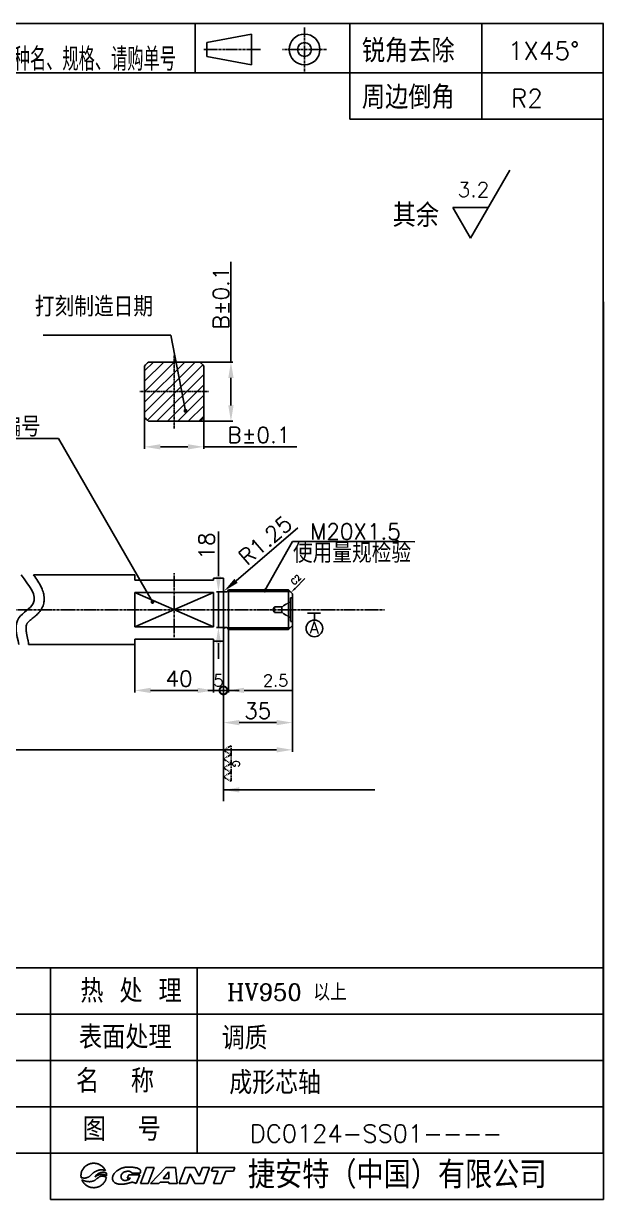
# Model space of a CAD drawing. Extents: x 981 to 1835, y -1918 to -1321.
# Drawn here: x 1540 to 1835, y -1918 to -1321 of the extents above; entities that cross this region are included whole.
import ezdxf
from ezdxf.enums import TextEntityAlignment as Align

# ---------------------------------------------------------------- set-up
doc = ezdxf.new("R2010")
doc.units = 0
doc.header["$MEASUREMENT"] = 0
for name, pattern in [('CENTER', [2, 1.25, -0.25, 0.25, -0.25]), ('HIDDEN', [0.375, 0.25, -0.125]), ('PHANTOM', [2.5, 1.25, -0.25, 0.25, -0.25, 0.25, -0.25])]:
    doc.linetypes.add(name, pattern=pattern)
doc.layers.get('0').update_dxf_attribs({"linetype": 'CONTINUOUS'})
doc.layers.get('DEFPOINTS').update_dxf_attribs({"linetype": 'CONTINUOUS'})
for name, color, linetype in [('CEN', 1, 'CENTER'), ('CON', 7, 'CONTINUOUS'), ('DAS', 5, 'HIDDEN'), ('DIM', 7, 'CONTINUOUS'), ('F', 7, 'CONTINUOUS'), ('TL', 7, 'CONTINUOUS'), ('TXT', 7, 'CONTINUOUS'), ('UTI', 4, 'PHANTOM')]:
    doc.layers.add(name, color=color, linetype=linetype)
doc.styles.add('H', font='complex.shx', dxfattribs={"bigfont": 'hzfs.shx'})
doc.styles.add('HZ', font='complex.shx', dxfattribs={"bigfont": 'HZFS.SHX'})
doc.styles.add('ROMANS', font='romans.shx', dxfattribs={"bigfont": 'hzfs.shx'})
doc.styles.get("Standard").update_dxf_attribs({"font": 'txt.shx', "bigfont": 'hzfs.shx'})
doc.dimstyles.get("Standard").update_dxf_attribs({"dimtxt": 8, "dimasz": 8, "dimexe": 1, "dimexo": 0, "dimgap": 2, "dimtad": 1, "dimdec": 3, "dimrnd": 0.01, "dimdsep": 46, "dimtxsty": 'STANDARD', "dimcen": 0.09, "dimazin": 2, "dimtfac": 1, "dimtdec": 3, "dimtmove": 0, "dimatfit": 3, "dimfxl": 1, "dimtolj": 1, "dimarcsym": 0})

# ---------------------------------------------------------------- blocks, each defined once
blk = doc.blocks.new('*D27')
at = {"layer": 'DEFPOINTS', "color": 0, "transparency": 16777216}
for p in [(1643.11, -1609.27), (1639.3, -1627.27), (1643.11, -1627.27)]:
    blk.add_point(p, dxfattribs=at)
at = {"layer": 'DIM', "color": 0, "lineweight": -2, "transparency": 16777216}
for p, q in [((1639.3, -1601.27), (1639.3, -1578.6)), ((1643.11, -1609.27), (1638.3, -1609.27)), ((1639.3, -1627.27), (1639.3, -1609.27)), ((1643.11, -1627.27), (1638.3, -1627.27)), ((1639.3, -1635.27), (1639.3, -1643.27))]:
    blk.add_line(p, q, dxfattribs=at)
at = {"layer": 'DIM', "color": 0, "transparency": 16777216}
for points in [[(1637.96, -1601.27), (1640.63, -1601.27), (1639.3, -1609.27)], [(1637.96, -1635.27), (1640.63, -1635.27), (1639.3, -1627.27)]]:
    blk.add_solid(points, dxfattribs=at)
at = {"layer": 'DIM', "color": 0, "transparency": 16777216, "insert": (1633.3, -1585.93), "char_height": 8, "attachment_point": 5, "rotation": 90}
blk.add_mtext('\\A1;18', dxfattribs=at)
blk = doc.blocks.new('*D26')
at = {"layer": 'DEFPOINTS', "color": 0, "transparency": 16777216}
for p in [(1642.16, -1608.83), (1643.11, -1608.02)]:
    blk.add_point(p, dxfattribs=at)
at = {"layer": 'DIM', "color": 0, "lineweight": -2, "transparency": 16777216}
blk.add_line((1679.69, -1576.8), (1648.25, -1603.63), dxfattribs=at)
at = {"layer": 'DIM', "color": 0, "transparency": 16777216}
blk.add_solid([(1647.38, -1602.62), (1649.11, -1604.65), (1642.16, -1608.83)], dxfattribs=at)
at = {"layer": 'DIM', "color": 0, "transparency": 16777216, "insert": (1663.11, -1583.06), "char_height": 8, "attachment_point": 5, "rotation": 40.47924}
blk.add_mtext('\\A1;R1.25', dxfattribs=at)
blk = doc.blocks.new('DY00021A')
at = {"layer": 'UTI', "color": 7}
for points in [[(1.5, 2.6), (-1.5, 2.6), (0, 0)], [(4.5, 2.6), (1.5, 2.6), (3, 0)], [(7.5, 2.6), (4.5, 2.6), (6, 0)], [(10.5, 2.6), (7.5, 2.6), (9, 0)]]:
    blk.add_lwpolyline(points, close=True, dxfattribs=at)
at = {"layer": 'UTI'}
blk.add_text('G', height=2.5, dxfattribs=at).set_placement((4.61, 4.28), align=Align.MIDDLE)
blk = doc.blocks.new('*D21')
at = {"layer": 'DEFPOINTS', "color": 0, "transparency": 16777216}
for p in [(1156.78, -1620.61), (1676.84, -1626.27), (1156.78, -1689.4)]:
    blk.add_point(p, dxfattribs=at)
at = {"layer": 'TXT', "color": 0, "lineweight": -2, "transparency": 16777216}
for p, q in [((1156.78, -1620.61), (1156.78, -1690.4)), ((1676.84, -1626.27), (1676.84, -1690.4)), ((1668.84, -1689.4), (1164.78, -1689.4))]:
    blk.add_line(p, q, dxfattribs=at)
at = {"layer": 'TXT', "color": 0, "transparency": 16777216}
for points in [[(1164.78, -1688.07), (1164.78, -1690.73), (1156.78, -1689.4)], [(1668.84, -1688.07), (1668.84, -1690.73), (1676.84, -1689.4)]]:
    blk.add_solid(points, dxfattribs=at)
at = {"layer": 'TXT', "color": 0, "transparency": 16777216, "insert": (1470.62, -1683.9), "char_height": 8, "attachment_point": 5}
blk.add_mtext('\\A1;LT', dxfattribs=at)
blk = doc.blocks.new('*D20')
at = {"layer": 'DEFPOINTS', "color": 0, "transparency": 16777216}
for p in [(1676.84, -1626.27), (1641.84, -1629.67), (1676.84, -1675.59)]:
    blk.add_point(p, dxfattribs=at)
at = {"layer": 'TXT', "color": 0, "lineweight": -2, "transparency": 16777216}
for p, q in [((1676.84, -1626.27), (1676.84, -1676.59)), ((1641.84, -1629.67), (1641.84, -1676.59)), ((1649.84, -1675.59), (1668.84, -1675.59))]:
    blk.add_line(p, q, dxfattribs=at)
at = {"layer": 'TXT', "color": 0, "transparency": 16777216}
for points in [[(1649.84, -1674.25), (1649.84, -1676.92), (1641.84, -1675.59)], [(1668.84, -1674.25), (1668.84, -1676.92), (1676.84, -1675.59)]]:
    blk.add_solid(points, dxfattribs=at)
at = {"layer": 'TXT', "color": 0, "transparency": 16777216, "insert": (1659.28, -1669.59), "char_height": 8, "attachment_point": 5}
blk.add_mtext('\\A1;35', dxfattribs=at)
blk = doc.blocks.new('*D19')
at = {"layer": 'DEFPOINTS', "color": 0, "transparency": 16777216}
for p in [(1636.84, -1634.27), (1596.84, -1635.92), (1596.84, -1659.25)]:
    blk.add_point(p, dxfattribs=at)
at = {"layer": 'TXT', "color": 0, "lineweight": -2, "transparency": 16777216}
for p, q in [((1636.84, -1634.27), (1636.84, -1660.25)), ((1596.84, -1635.92), (1596.84, -1660.25)), ((1628.84, -1659.25), (1604.84, -1659.25))]:
    blk.add_line(p, q, dxfattribs=at)
at = {"layer": 'TXT', "color": 0, "transparency": 16777216}
for points in [[(1604.84, -1657.91), (1604.84, -1660.58), (1596.84, -1659.25)], [(1628.84, -1657.91), (1628.84, -1660.58), (1636.84, -1659.25)]]:
    blk.add_solid(points, dxfattribs=at)
at = {"layer": 'TXT', "color": 0, "transparency": 16777216, "insert": (1619.34, -1653.25), "char_height": 8, "attachment_point": 5}
blk.add_mtext('\\A1;40', dxfattribs=at)
blk = doc.blocks.new('_DotSmall')
at = {"color": 0, "linetype": 'ByBlock', "const_width": 0.5}
blk.add_lwpolyline([(-0.0625, 0, 1), (0.0625, 0, 1)], format="xyb", close=True, dxfattribs=at)
blk = doc.blocks.new('*D18')
at = {"layer": 'DEFPOINTS', "color": 0, "transparency": 16777216}
for p in [(1636.84, -1634.27), (1641.84, -1629.67), (1641.84, -1659.25)]:
    blk.add_point(p, dxfattribs=at)
at = {"layer": 'TXT', "color": 0, "lineweight": -2, "transparency": 16777216}
for p, q in [((1636.84, -1634.27), (1636.84, -1660.25)), ((1641.84, -1629.67), (1641.84, -1660.25)), ((1628.84, -1659.25), (1620.84, -1659.25)), ((1636.84, -1659.25), (1641.84, -1659.25)), ((1641.84, -1659.25), (1649.84, -1659.25))]:
    blk.add_line(p, q, dxfattribs=at)
at = {"layer": 'TXT', "color": 0, "transparency": 16777216}
blk.add_solid([(1628.84, -1657.91), (1628.84, -1660.58), (1636.84, -1659.25)], dxfattribs=at)
at = {"layer": 'TXT', "color": 0, "lineweight": -2, "transparency": 16777216, "xscale": 8, "yscale": 8, "zscale": 8, "rotation": 180}
blk.add_blockref('_DotSmall', (1641.84, -1659.25), dxfattribs=at)
at = {"layer": 'TXT', "color": 0, "transparency": 16777216, "insert": (1639.34, -1654.25), "char_height": 6, "attachment_point": 5}
blk.add_mtext('\\A1;5', dxfattribs=at)
blk = doc.blocks.new('*D17')
at = {"layer": 'DEFPOINTS', "color": 0, "transparency": 16777216}
for p in [(1644.34, -1618.27), (1641.84, -1629.67), (1644.34, -1659.25)]:
    blk.add_point(p, dxfattribs=at)
at = {"layer": 'TXT', "color": 0, "lineweight": -2, "transparency": 16777216}
for p, q in [((1644.34, -1618.27), (1644.34, -1660.25)), ((1641.84, -1629.67), (1641.84, -1660.25)), ((1641.84, -1659.25), (1633.84, -1659.25)), ((1641.84, -1659.25), (1644.34, -1659.25)), ((1652.34, -1659.25), (1676.34, -1659.25))]:
    blk.add_line(p, q, dxfattribs=at)
at = {"layer": 'TXT', "color": 0, "transparency": 16777216}
blk.add_solid([(1652.34, -1657.91), (1652.34, -1660.58), (1644.34, -1659.25)], dxfattribs=at)
at = {"layer": 'TXT', "color": 0, "lineweight": -2, "transparency": 16777216, "xscale": 8, "yscale": 8, "zscale": 8}
blk.add_blockref('_DotSmall', (1641.84, -1659.25), dxfattribs=at)
at = {"layer": 'TXT', "color": 0, "transparency": 16777216, "insert": (1668.34, -1654.25), "char_height": 6, "attachment_point": 5}
blk.add_mtext('\\A1;2.5', dxfattribs=at)
blk = doc.blocks.new('GIANT')
for p, q in [((231.03, 29.75), (230.98, 29.65)), ((231.09, 29.84), (231.03, 29.75)), ((231.15, 29.94), (231.09, 29.84)), ((231.21, 30.03), (231.15, 29.94)), ((231.28, 30.12), (231.21, 30.03)), ((231.35, 30.2), (231.28, 30.12)), ((231.43, 30.28), (231.35, 30.2)), ((231.51, 30.36), (231.43, 30.28)), ((231.59, 30.43), (231.51, 30.36)), ((231.68, 30.5), (231.59, 30.43)), ((231.77, 30.56), (231.68, 30.5)), ((231.87, 30.62), (231.77, 30.56)), ((231.97, 30.68), (231.87, 30.62)), ((232.07, 30.73), (231.97, 30.68)), ((232.17, 30.77), (232.07, 30.73)), ((232.27, 30.81), (232.17, 30.77)), ((232.38, 30.85), (232.27, 30.81)), ((232.49, 30.88), (232.38, 30.85)), ((232.6, 30.91), (232.49, 30.88)), ((232.72, 30.93), (232.6, 30.91)), ((232.83, 30.94), (232.72, 30.93)), ((232.95, 30.95), (232.83, 30.94)), ((233.07, 30.96), (232.95, 30.95)), ((233.18, 30.95), (233.07, 30.96)), ((233.3, 30.95), (233.18, 30.95)), ((233.42, 30.93), (233.3, 30.95)), ((233.53, 30.91), (233.42, 30.93)), ((233.65, 30.89), (233.53, 30.91)), ((233.76, 30.86), (233.65, 30.89)), ((233.87, 30.82), (233.76, 30.86)), ((233.98, 30.78), (233.87, 30.82)), ((233.92, 29.68), (234, 29.7)), ((234.09, 30.74), (233.98, 30.78)), ((234, 29.7), (234.08, 29.72)), ((234.08, 29.72), (234.16, 29.73)), ((234.19, 30.68), (234.09, 30.74)), ((234.16, 29.73), (234.25, 29.74)), ((234.29, 30.63), (234.19, 30.68)), ((234.25, 29.74), (234.33, 29.75)), ((234.39, 30.57), (234.29, 30.63)), ((234.33, 29.75), (234.41, 29.75)), ((234.49, 30.5), (234.39, 30.57)), ((234.41, 29.75), (234.49, 29.75)), ((234.58, 30.43), (234.49, 30.5)), ((234.49, 29.75), (234.58, 29.75)), ((234.67, 30.35), (234.58, 30.43)), ((234.58, 29.75), (234.66, 29.74)), ((234.66, 29.74), (234.74, 29.73)), ((234.75, 30.27), (234.67, 30.35)), ((234.74, 29.73), (234.82, 29.72)), ((234.83, 30.18), (234.75, 30.27)), ((234.82, 29.72), (234.9, 29.7)), ((234.91, 30.1), (234.83, 30.18)), ((234.9, 29.7), (234.98, 29.68)), ((234.98, 30), (234.91, 30.1)), ((235.05, 29.91), (234.98, 30)), ((235.11, 29.81), (235.05, 29.91)), ((235.16, 29.7), (235.11, 29.81)), ((235.21, 29.6), (235.16, 29.7)), ((237.46, 29.71), (237.36, 29.65)), ((237.56, 29.78), (237.46, 29.71)), ((237.66, 29.84), (237.56, 29.78)), ((237.76, 29.89), (237.66, 29.84)), ((237.87, 29.95), (237.76, 29.89)), ((237.97, 30), (237.87, 29.95)), ((238.08, 30.04), (237.97, 30)), ((238.19, 30.08), (238.08, 30.04)), ((238.3, 30.12), (238.19, 30.08)), ((238.42, 30.15), (238.3, 30.12)), ((238.53, 30.18), (238.42, 30.15)), ((238.65, 30.2), (238.53, 30.18)), ((238.76, 30.22), (238.65, 30.2)), ((238.88, 30.24), (238.76, 30.22)), ((238.99, 30.25), (238.88, 30.24)), ((239.11, 30.26), (238.99, 30.25)), ((239.23, 30.27), (239.11, 30.26)), ((239.35, 30.27), (239.23, 30.27)), ((239.46, 30.27), (239.35, 30.27)), ((239.58, 30.27), (239.46, 30.27)), ((239.7, 30.26), (239.58, 30.27)), ((239.82, 30.25), (239.7, 30.26)), ((239.93, 30.25), (239.82, 30.25)), ((240.05, 30.23), (239.93, 30.25)), ((240.17, 30.22), (240.05, 30.23)), ((240.28, 30.21), (240.17, 30.22)), ((240.4, 30.19), (240.28, 30.21)), ((240.52, 30.17), (240.4, 30.19)), ((240.63, 30.15), (240.52, 30.17)), ((240.75, 30.13), (240.63, 30.15)), ((240.86, 30.1), (240.75, 30.13)), ((240.97, 30.06), (240.86, 30.1)), ((241.08, 30.02), (240.97, 30.06)), ((241.19, 29.97), (241.08, 30.02)), ((241.28, 29.9), (241.19, 29.97)), ((241.37, 29.82), (241.28, 29.9)), ((241.44, 29.73), (241.37, 29.82)), ((241.49, 29.62), (241.44, 29.73)), ((242.59, 30.21), (241.52, 27.29)), ((243.97, 30.21), (242.59, 30.21)), ((242.89, 27.29), (243.97, 30.21)), ((246.06, 30.21), (243.34, 27.29)), ((247.83, 30.21), (246.06, 30.21)), ((248.13, 27.29), (247.83, 30.21)), ((248.52, 27.29), (249.6, 30.21)), ((249.6, 30.21), (251.31, 30.21)), ((251.31, 30.21), (252.1, 28.61)), ((252.1, 28.61), (252.7, 30.21)), ((252.7, 30.21), (253.99, 30.21)), ((253.99, 30.21), (252.92, 27.29)), ((254.56, 30.21), (254.3, 29.5)), ((258.57, 30.21), (254.56, 30.21)), ((258.31, 29.5), (258.57, 30.21)), ((230.79, 28.9), (230.78, 28.78)), ((230.78, 28.78), (230.78, 28.67)), ((230.78, 28.67), (230.79, 28.56)), ((230.8, 29.01), (230.79, 28.9)), ((230.79, 28.56), (230.8, 28.45)), ((230.82, 29.12), (230.8, 29.01)), ((230.8, 28.45), (230.82, 28.34)), ((230.84, 29.23), (230.82, 29.12)), ((230.82, 28.34), (230.9, 28.32)), ((230.87, 29.33), (230.84, 29.23)), ((230.9, 29.44), (230.87, 29.33)), ((230.94, 29.55), (230.9, 29.44)), ((230.9, 28.32), (230.98, 28.31)), ((231.01, 27.94), (230.93, 27.97)), ((230.93, 27.97), (230.97, 27.88)), ((230.98, 29.65), (230.94, 29.55)), ((230.97, 27.88), (231.01, 27.79)), ((230.98, 28.31), (231.07, 28.3)), ((231.08, 27.91), (231.01, 27.94)), ((231.01, 27.79), (231.06, 27.7)), ((231.06, 27.7), (231.11, 27.61)), ((231.07, 28.3), (231.15, 28.29)), ((231.15, 27.88), (231.08, 27.91)), ((231.11, 27.61), (231.17, 27.53)), ((231.15, 28.29), (231.23, 28.28)), ((231.23, 27.85), (231.15, 27.88)), ((231.23, 28.28), (231.31, 28.28)), ((231.3, 27.81), (231.23, 27.85)), ((231.38, 27.79), (231.3, 27.81)), ((231.31, 28.28), (231.39, 28.28)), ((231.46, 27.76), (231.38, 27.79)), ((231.39, 28.28), (231.48, 28.28)), ((231.53, 27.73), (231.46, 27.76)), ((231.48, 28.28), (231.56, 28.28)), ((231.61, 27.71), (231.53, 27.73)), ((231.56, 28.28), (231.64, 28.29)), ((231.69, 27.69), (231.61, 27.71)), ((231.64, 28.29), (231.72, 28.31)), ((231.77, 27.67), (231.69, 27.69)), ((231.72, 28.31), (231.8, 28.32)), ((231.85, 27.66), (231.77, 27.67)), ((231.8, 28.32), (231.88, 28.35)), ((231.93, 27.65), (231.85, 27.66)), ((231.88, 28.35), (231.96, 28.37)), ((232.01, 27.64), (231.93, 27.65)), ((231.96, 28.37), (232.03, 28.41)), ((232.09, 27.63), (232.01, 27.64)), ((232.03, 28.41), (232.11, 28.44)), ((232.18, 27.63), (232.09, 27.63)), ((232.11, 28.44), (232.18, 28.49)), ((232.18, 28.49), (232.25, 28.53)), ((232.26, 27.62), (232.18, 27.63)), ((232.25, 28.53), (232.31, 28.58)), ((232.34, 27.62), (232.26, 27.62)), ((232.31, 28.58), (232.37, 28.63)), ((232.42, 27.63), (232.34, 27.62)), ((232.37, 28.63), (232.44, 28.69)), ((232.5, 27.64), (232.42, 27.63)), ((232.44, 28.69), (232.5, 28.74)), ((232.5, 28.74), (232.56, 28.8)), ((232.58, 27.64), (232.5, 27.64)), ((232.56, 28.8), (232.62, 28.86)), ((232.66, 27.66), (232.58, 27.64)), ((232.62, 28.86), (232.68, 28.91)), ((232.74, 27.67), (232.66, 27.66)), ((232.68, 28.91), (232.74, 28.97)), ((232.74, 28.97), (232.8, 29.03)), ((232.82, 27.69), (232.74, 27.67)), ((232.8, 29.03), (232.86, 29.08)), ((232.9, 27.72), (232.82, 27.69)), ((232.86, 29.08), (232.92, 29.13)), ((232.98, 27.74), (232.9, 27.72)), ((232.92, 29.13), (232.98, 29.19)), ((232.98, 29.19), (233.05, 29.24)), ((233.05, 27.77), (232.98, 27.74)), ((233.05, 29.24), (233.11, 29.29)), ((233.13, 27.8), (233.05, 27.77)), ((233.11, 29.29), (233.18, 29.33)), ((233.2, 27.84), (233.13, 27.8)), ((233.18, 29.33), (233.25, 29.38)), ((233.27, 27.88), (233.2, 27.84)), ((233.25, 29.38), (233.32, 29.42)), ((233.34, 27.92), (233.27, 27.88)), ((233.28, 28.48), (233.35, 28.58)), ((233.38, 28.54), (233.28, 28.48)), ((233.32, 29.42), (233.39, 29.46)), ((233.41, 27.97), (233.34, 27.92)), ((233.35, 28.58), (233.43, 28.68)), ((233.48, 28.6), (233.38, 28.54)), ((233.39, 29.46), (233.46, 29.5)), ((233.47, 28.01), (233.41, 27.97)), ((233.43, 28.68), (233.51, 28.77)), ((233.46, 29.5), (233.54, 29.54)), ((233.54, 28.06), (233.47, 28.01)), ((233.59, 28.66), (233.48, 28.6)), ((233.51, 28.77), (233.61, 28.86)), ((233.54, 29.54), (233.61, 29.57)), ((233.6, 28.12), (233.54, 28.06)), ((233.69, 28.72), (233.59, 28.66)), ((233.66, 28.17), (233.6, 28.12)), ((233.61, 29.57), (233.69, 29.6)), ((233.61, 28.86), (233.7, 28.93)), ((233.72, 28.22), (233.66, 28.17)), ((233.69, 29.6), (233.77, 29.63)), ((233.8, 28.77), (233.69, 28.72)), ((233.7, 28.93), (233.8, 29.01)), ((233.78, 28.28), (233.72, 28.22)), ((233.77, 29.63), (233.84, 29.66)), ((233.85, 28.33), (233.78, 28.28)), ((233.8, 29.01), (233.91, 29.07)), ((233.91, 28.82), (233.8, 28.77)), ((233.84, 29.66), (233.92, 29.68)), ((233.91, 28.38), (233.85, 28.33)), ((233.91, 29.07), (234.02, 29.13)), ((234.02, 28.86), (233.91, 28.82)), ((233.97, 28.43), (233.91, 28.38)), ((234.04, 28.48), (233.97, 28.43)), ((234.02, 29.13), (234.13, 29.18)), ((234.13, 28.9), (234.02, 28.86)), ((234.11, 28.52), (234.04, 28.48)), ((234.18, 28.56), (234.11, 28.52)), ((234.13, 29.18), (234.25, 29.22)), ((234.25, 28.92), (234.13, 28.9)), ((234.26, 28.58), (234.18, 28.56)), ((234.25, 29.22), (234.37, 29.25)), ((234.37, 28.94), (234.25, 28.92)), ((234.34, 28.61), (234.26, 28.58)), ((234.42, 28.62), (234.34, 28.61)), ((234.37, 29.25), (234.49, 29.28)), ((234.49, 28.95), (234.37, 28.94)), ((234.5, 28.62), (234.42, 28.62)), ((234.49, 29.28), (234.62, 29.3)), ((234.61, 28.94), (234.49, 28.95)), ((234.58, 28.62), (234.5, 28.62)), ((234.66, 28.62), (234.58, 28.62)), ((234.72, 28.93), (234.61, 28.94)), ((234.62, 29.3), (234.74, 29.31)), ((234.74, 28.61), (234.66, 28.62)), ((234.84, 28.91), (234.72, 28.93)), ((234.74, 29.31), (234.86, 29.31)), ((234.82, 28.59), (234.74, 28.61)), ((234.9, 28.57), (234.82, 28.59)), ((234.96, 28.88), (234.84, 28.91)), ((234.86, 29.31), (234.99, 29.3)), ((234.98, 28.55), (234.9, 28.57)), ((235.07, 28.84), (234.96, 28.88)), ((234.98, 29.68), (235.06, 29.65)), ((235.06, 28.53), (234.98, 28.55)), ((234.99, 29.3), (235.11, 29.28)), ((235.03, 27.57), (235.08, 27.66)), ((235.06, 29.65), (235.13, 29.63)), ((235.13, 28.5), (235.06, 28.53)), ((235.18, 28.8), (235.07, 28.84)), ((235.08, 27.66), (235.13, 27.74)), ((235.11, 29.28), (235.23, 29.24)), ((235.13, 29.63), (235.21, 29.6)), ((235.21, 28.47), (235.13, 28.5)), ((235.13, 27.74), (235.18, 27.83)), ((235.29, 28.74), (235.18, 28.8)), ((235.18, 27.83), (235.22, 27.93)), ((235.28, 28.44), (235.21, 28.47)), ((235.22, 27.93), (235.26, 28.02)), ((235.23, 29.24), (235.34, 29.19)), ((235.26, 28.02), (235.29, 28.12)), ((235.36, 28.41), (235.28, 28.44)), ((235.39, 28.67), (235.29, 28.74)), ((235.29, 28.12), (235.32, 28.21)), ((235.32, 28.21), (235.34, 28.31)), ((235.34, 29.19), (235.36, 29.09)), ((235.34, 28.31), (235.36, 28.41)), ((235.36, 29.09), (235.37, 28.98)), ((235.37, 28.98), (235.38, 28.88)), ((235.38, 28.88), (235.39, 28.78)), ((235.39, 28.78), (235.39, 28.67)), ((236.46, 28.45), (236.44, 28.33)), ((236.44, 28.33), (236.44, 28.22)), ((236.44, 28.22), (236.44, 28.1)), ((236.44, 28.1), (236.46, 27.98)), ((236.5, 28.56), (236.46, 28.45)), ((236.46, 27.98), (236.5, 27.87)), ((236.54, 28.67), (236.5, 28.56)), ((236.5, 27.87), (236.56, 27.77)), ((236.59, 28.78), (236.54, 28.67)), ((236.56, 27.77), (236.62, 27.67)), ((236.64, 28.88), (236.59, 28.78)), ((236.62, 27.67), (236.7, 27.58)), ((236.7, 28.98), (236.64, 28.88)), ((236.77, 29.08), (236.7, 28.98)), ((236.7, 27.58), (236.79, 27.51)), ((236.85, 29.17), (236.77, 29.08)), ((236.92, 29.26), (236.85, 29.17)), ((237, 29.34), (236.92, 29.26)), ((237.09, 29.42), (237, 29.34)), ((237.18, 29.5), (237.09, 29.42)), ((237.27, 29.58), (237.18, 29.5)), ((237.36, 29.65), (237.27, 29.58)), ((237.99, 28.53), (238, 28.65)), ((238, 28.41), (237.99, 28.53)), ((238, 28.65), (238.04, 28.77)), ((238.03, 28.29), (238, 28.41)), ((238.08, 28.17), (238.03, 28.29)), ((238.04, 28.77), (238.09, 28.89)), ((238.16, 28.07), (238.08, 28.17)), ((238.09, 28.89), (238.15, 28.99)), ((238.15, 28.99), (238.23, 29.09)), ((238.25, 27.99), (238.16, 28.07)), ((238.23, 29.09), (238.32, 29.17)), ((238.35, 27.92), (238.25, 27.99)), ((238.32, 29.17), (238.42, 29.25)), ((238.47, 27.88), (238.35, 27.92)), ((238.42, 29.25), (238.52, 29.32)), ((238.59, 27.85), (238.47, 27.88)), ((238.52, 29.32), (238.64, 29.37)), ((238.71, 27.83), (238.59, 27.85)), ((238.64, 29.37), (238.75, 29.42)), ((238.84, 27.84), (238.71, 27.83)), ((238.75, 29.42), (238.87, 29.46)), ((238.96, 27.86), (238.84, 27.84)), ((238.87, 29.46), (238.99, 29.48)), ((239.08, 27.89), (238.96, 27.86)), ((238.99, 29.48), (239.11, 29.5)), ((239.2, 27.93), (239.08, 27.89)), ((239.11, 29.5), (239.24, 29.51)), ((239.4, 28.87), (239.12, 28.24)), ((239.12, 28.24), (239.73, 28.24)), ((239.31, 27.97), (239.2, 27.93)), ((239.24, 29.51), (239.36, 29.51)), ((239.42, 28.03), (239.31, 27.97)), ((239.36, 29.51), (239.49, 29.49)), ((241.41, 28.87), (239.4, 28.87)), ((239.53, 28.1), (239.42, 28.03)), ((239.49, 29.49), (239.61, 29.46)), ((239.63, 28.17), (239.53, 28.1)), ((239.61, 29.46), (239.72, 29.42)), ((239.73, 28.24), (239.63, 28.17)), ((239.72, 29.42), (239.83, 29.36)), ((239.83, 29.36), (239.92, 29.27)), ((239.92, 29.27), (239.97, 29.16)), ((239.97, 29.16), (241.47, 29.16)), ((240.75, 27.29), (241.41, 28.87)), ((241.47, 29.16), (241.5, 29.27)), ((241.51, 29.51), (241.49, 29.62)), ((241.5, 29.27), (241.51, 29.39)), ((241.51, 29.39), (241.51, 29.51)), ((245.61, 28.21), (246.64, 29.42)), ((246.64, 28.21), (245.61, 28.21)), ((246.64, 29.42), (246.64, 28.21)), ((250.49, 29.01), (249.85, 27.29)), ((251.35, 27.29), (250.49, 29.01)), ((254.3, 29.5), (255.52, 29.5)), ((255.52, 29.5), (254.71, 27.29)), ((256.09, 27.29), (256.91, 29.5)), ((256.91, 29.5), (258.31, 29.5)), ((231.17, 27.53), (231.23, 27.45)), ((231.23, 27.45), (231.29, 27.37)), ((231.29, 27.37), (231.36, 27.29)), ((231.36, 27.29), (231.43, 27.22)), ((231.43, 27.22), (231.5, 27.15)), ((231.5, 27.15), (231.57, 27.09)), ((231.57, 27.09), (231.65, 27.02)), ((231.65, 27.02), (231.73, 26.96)), ((231.73, 26.96), (231.82, 26.91)), ((231.82, 26.91), (231.9, 26.86)), ((231.9, 26.86), (231.99, 26.81)), ((231.99, 26.81), (232.08, 26.76)), ((232.08, 26.76), (232.18, 26.72)), ((232.18, 26.72), (232.27, 26.69)), ((232.27, 26.69), (232.37, 26.65)), ((232.37, 26.65), (232.46, 26.63)), ((232.46, 26.63), (232.56, 26.6)), ((232.56, 26.6), (232.66, 26.58)), ((232.66, 26.58), (232.76, 26.57)), ((232.76, 26.57), (232.86, 26.55)), ((232.86, 26.55), (232.96, 26.55)), ((232.96, 26.55), (233.06, 26.54)), ((233.06, 26.54), (233.16, 26.54)), ((233.16, 26.54), (233.26, 26.55)), ((233.26, 26.55), (233.36, 26.56)), ((233.36, 26.56), (233.46, 26.57)), ((233.46, 26.57), (233.56, 26.59)), ((233.56, 26.59), (233.66, 26.61)), ((233.66, 26.61), (233.76, 26.64)), ((233.76, 26.64), (233.85, 26.67)), ((233.85, 26.67), (233.95, 26.7)), ((233.95, 26.7), (234.04, 26.74)), ((234.04, 26.74), (234.13, 26.78)), ((234.13, 26.78), (234.22, 26.83)), ((234.22, 26.83), (234.31, 26.88)), ((234.31, 26.88), (234.39, 26.93)), ((234.39, 26.93), (234.48, 26.99)), ((234.48, 26.99), (234.56, 27.05)), ((234.56, 27.05), (234.63, 27.12)), ((234.63, 27.12), (234.71, 27.19)), ((234.71, 27.19), (234.78, 27.26)), ((234.78, 27.26), (234.85, 27.33)), ((234.85, 27.33), (234.91, 27.41)), ((234.91, 27.41), (234.97, 27.49)), ((234.97, 27.49), (235.03, 27.57)), ((236.79, 27.51), (236.89, 27.44)), ((236.89, 27.44), (236.99, 27.38)), ((236.99, 27.38), (237.09, 27.33)), ((237.09, 27.33), (237.2, 27.29)), ((237.2, 27.29), (237.32, 27.25)), ((237.32, 27.25), (237.43, 27.22)), ((237.43, 27.22), (237.54, 27.2)), ((237.54, 27.2), (237.66, 27.18)), ((237.66, 27.18), (237.78, 27.17)), ((237.78, 27.17), (237.89, 27.16)), ((237.89, 27.16), (238.01, 27.16)), ((238.01, 27.16), (238.13, 27.16)), ((238.13, 27.16), (238.25, 27.16)), ((238.25, 27.16), (238.36, 27.17)), ((238.36, 27.17), (238.48, 27.18)), ((238.48, 27.18), (238.6, 27.2)), ((238.6, 27.2), (238.71, 27.21)), ((238.71, 27.21), (238.83, 27.23)), ((238.83, 27.23), (238.94, 27.26)), ((238.94, 27.26), (239.06, 27.28)), ((239.06, 27.28), (239.17, 27.31)), ((239.17, 27.31), (239.29, 27.34)), ((239.29, 27.34), (239.4, 27.37)), ((239.4, 27.37), (239.51, 27.4)), ((239.51, 27.4), (239.63, 27.44)), ((239.63, 27.44), (239.74, 27.47)), ((239.74, 27.47), (239.85, 27.49)), ((239.85, 27.49), (239.97, 27.51)), ((239.97, 27.51), (240.09, 27.51)), ((240.09, 27.51), (240.2, 27.5)), ((240.2, 27.5), (240.32, 27.47)), ((240.32, 27.47), (240.43, 27.44)), ((240.43, 27.44), (240.54, 27.39)), ((240.54, 27.39), (240.64, 27.34)), ((240.64, 27.34), (240.75, 27.29)), ((241.52, 27.29), (242.89, 27.29)), ((243.34, 27.29), (244.83, 27.29)), ((244.83, 27.29), (245.04, 27.54)), ((245.04, 27.54), (246.64, 27.54)), ((246.64, 27.54), (246.64, 27.29)), ((246.64, 27.29), (248.13, 27.29)), ((249.85, 27.29), (248.52, 27.29)), ((252.92, 27.29), (251.35, 27.29)), ((254.71, 27.29), (256.09, 27.29))]:
    blk.add_line(p, q)

msp = doc.modelspace()

# ---------------------------------------------------------------- hatches: boundary and pattern name
at = {"layer": 'DIM'}
h = msp.add_hatch(dxfattribs=at)
h.set_pattern_fill('ANSI31', color=256, scale=30, style=0)
h.set_pattern_definition([(45, (-917.6018, -1958.7975), (-2.6516504, 2.6516504), [])])
h.paths.add_polyline_path([(1616.8354, -1507.5958), (1616.8354, -1492.5958), (1603.8383, -1492.5958, 0.06235707), (1601.8354, -1494.5987), (1601.8354, -1507.5958)])
h.paths.add_polyline_path([(1616.8354, -1507.5958), (1601.8354, -1507.5958), (1601.8354, -1520.593, 0.06235707), (1603.8383, -1522.5958), (1616.8354, -1522.5958)])
h.paths.add_polyline_path([(1616.8354, -1522.5958), (1629.8326, -1522.5958, 0.06235707), (1631.8354, -1520.593), (1631.8354, -1507.5958), (1616.8354, -1507.5958)])
h.paths.add_polyline_path([(1631.8354, -1494.5987, 0.06235707), (1629.8326, -1492.5958), (1616.8354, -1492.5958), (1616.8354, -1507.5958), (1631.8354, -1507.5958)])

# ---------------------------------------------------------------- linework, layer by layer
at = {"layer": 'CEN'}
for p, q in [((1683.0368, -1345.0827), (1683.0368, -1322.7538)), ((1660.7269, -1333.9182), (1631.8058, -1333.9182)), ((1694.208, -1333.9182), (1671.8657, -1333.9182)), ((1616.8354, -1632.2549), (1616.8354, -1599.7767)), ((1103.3874, -1618.2653), (1723.6368, -1618.2653))]:
    msp.add_line(p, q, dxfattribs=at)
at = {"layer": 'CEN', "ltscale": 0.25}
for p, q in [((1616.8354, -1526.3221), (1616.8354, -1488.8695)), ((1599.4286, -1507.5958), (1634.2422, -1507.5958))]:
    msp.add_line(p, q, dxfattribs=at)
at = {"layer": 'CON', "color": 2}
for p, q in [((1834.6933, -1894.1945), (1834.6933, -1320.7405)), ((1834.7976, -1894.1945), (1834.7976, -1462.0872)), ((1603.8383, -1492.5958), (1629.8326, -1492.5958)), ((1603.8383, -1522.5958), (1629.8326, -1522.5958)), ((1214.9291, -1894.1945), (1550.2001, -1894.1945)), ((1331.8911, -1894.1945), (1834.7976, -1894.1945))]:
    msp.add_line(p, q, dxfattribs=at)
at = {"layer": 'CON'}
for p, q in [((1601.8354, -1520.593), (1601.8354, -1494.5987)), ((1631.8354, -1520.593), (1631.8354, -1494.5987)), ((1545.3857, -1600.6153), (1596.8354, -1600.6153)), ((1596.8354, -1603.2653), (1596.8354, -1600.6153)), ((1596.8354, -1603.2653), (1636.8354, -1603.2653)), ((1636.8354, -1603.2653), (1636.8354, -1602.2653)), ((1636.8354, -1602.2653), (1641.8354, -1602.2653)), ((1641.8354, -1634.2653), (1641.8354, -1602.2653)), ((1596.8354, -1626.9255), (1596.8354, -1609.605)), ((1636.8354, -1609.605), (1596.8354, -1609.605)), ((1636.8354, -1626.9255), (1636.8354, -1609.605)), ((1644.3354, -1628.2653), (1644.3354, -1608.2653)), ((1644.3354, -1608.2653), (1674.8354, -1608.2653)), ((1674.8354, -1628.2653), (1674.8354, -1608.2653)), ((1674.8354, -1608.2653), (1676.8354, -1610.2653)), ((1676.8354, -1626.2653), (1676.8354, -1610.2653)), ((1684.4728, -1619.9676), (1691.192, -1619.9676)), ((1636.8354, -1626.9255), (1596.8354, -1626.9255)), ((1644.2582, -1628.2653), (1674.8354, -1628.2653)), ((1674.8354, -1628.2653), (1676.8354, -1626.2653)), ((1596.8354, -1635.9153), (1596.8354, -1633.2653)), ((1596.8354, -1633.2653), (1636.8354, -1633.2653)), ((1636.8354, -1634.2653), (1636.8354, -1633.2653)), ((1636.8354, -1634.2653), (1641.8354, -1634.2653)), ((1542.8922, -1635.9153), (1596.8354, -1635.9153)), ((1820.6236, -1800.0777), (981.0051, -1800.0777))]:
    msp.add_line(p, q, dxfattribs=at)
at = {"layer": 'CON', "color": 2}
for points in [[(981.0051, -1320.7405), (1834.7976, -1320.7405)], [(981.0051, -1320.7405), (1834.6933, -1320.7405)]]:
    msp.add_lwpolyline(points, dxfattribs=at)
at = {"layer": 'CON'}
for centre, radius, start, end in [((1610.8354, -1501.5958), 11.4, 127.8636464, 142.1363536), ((1622.8354, -1501.5958), 11.4, 37.8636464, 52.1363536), ((1610.8354, -1513.5958), 11.4, 217.8636464, 232.1363536), ((1622.8354, -1513.5958), 11.4, 307.8636464, 322.1363536), ((1643.1126, -1608.0153), 1.25, 180, 348.0377014), ((1643.1126, -1628.5153), 1.25, 11.9622986, 180)]:
    msp.add_arc(centre, radius, start, end, dxfattribs=at)
at = {"layer": 'DAS'}
for p, q in [((1666.969, -1618.2653), (1667.8345, -1616.7662)), ((1667.8345, -1616.7662), (1667.8345, -1619.7644)), ((1671.4354, -1616.7662), (1667.8345, -1616.7662)), ((1671.4354, -1616.7662), (1675.8354, -1614.2662)), ((1671.4354, -1616.7662), (1671.4354, -1619.7644)), ((1675.8354, -1612.2662), (1675.8354, -1624.2644)), ((1676.8354, -1612.2662), (1675.8354, -1612.2662)), ((1666.969, -1618.2653), (1667.8345, -1619.7644)), ((1671.4354, -1619.7644), (1667.8345, -1619.7644)), ((1671.4354, -1619.7644), (1675.8354, -1622.2644)), ((1676.8354, -1624.2644), (1675.8354, -1624.2644))]:
    msp.add_line(p, q, dxfattribs=at)
at = {"layer": 'DIM'}
for p, q in [((1627.5285, -1320.7405), (1627.5285, -1345.7402)), ((1706.0027, -1320.7405), (1706.0027, -1345.7402)), ((1773.0335, -1345.7402), (1773.0335, -1320.7405)), ((1633.4418, -1330.3862), (1656.0296, -1326.1176)), ((1633.4418, -1330.3862), (1633.4418, -1337.4503)), ((1656.0296, -1326.1176), (1656.0296, -1341.7189)), ((1633.4418, -1337.4503), (1656.0296, -1341.7189)), ((1627.5285, -1345.7402), (1484.4141, -1345.7402)), ((1706.0027, -1345.7402), (1627.5285, -1345.7402)), ((1706.0027, -1344.3482), (1706.0027, -1369.3479)), ((1706.0027, -1345.7402), (1834.7976, -1345.7402)), ((1773.0335, -1369.3479), (1773.0335, -1344.3482)), ((1706.0027, -1369.3479), (1834.7976, -1369.3479)), ((1706.0027, -1369.3479), (1834.7976, -1369.3479)), ((1773.0335, -1369.3479), (1773.0335, -1367.9559)), ((1767.2675, -1429.7762), (1787.2701, -1395.1307)), ((1758.2774, -1414.2049), (1776.2576, -1414.2049)), ((1758.2774, -1414.2049), (1767.2675, -1429.7762)), ((1645.6539, -1492.5958), (1645.6539, -1441.7625)), ((1629.8326, -1492.5958), (1646.6539, -1492.5958)), ((1645.6539, -1514.5958), (1645.6539, -1500.5958)), ((1601.8354, -1520.593), (1601.8354, -1536.6005)), ((1631.8354, -1520.593), (1631.8354, -1536.6005)), ((1629.8326, -1522.5958), (1646.6539, -1522.5958)), ((1609.8354, -1535.6005), (1623.8354, -1535.6005)), ((1631.8354, -1535.6005), (1679.1688, -1535.6005)), ((1678.2538, -1607.441), (1683.2035, -1602.4913)), ((1688.0196, -1619.9676), (1688.0196, -1623.5654)), ((1641.8354, -1676.5859), (1641.8354, -1715.4912)), ((1235.8489, -1800.0777), (1834.7976, -1800.0777)), ((1403.2964, -1800.1139), (1658.1403, -1800.1139)), ((1628.5278, -1894.1945), (1628.5278, -1800.0777)), ((981.0051, -1823.6069), (1834.7976, -1823.6069)), ((981.0051, -1847.1361), (1834.7976, -1847.1361)), ((981.0051, -1870.6653), (1834.7976, -1870.6653)), ((1834.7976, -1917.6418), (1834.7976, -1894.1945)), ((1554.0741, -1917.6418), (1834.7976, -1917.6418))]:
    msp.add_line(p, q, dxfattribs=at)
msp.add_lwpolyline([(1554.0741, -1917.6418), (1554.0741, -1800.0777)], dxfattribs=at)
for centre, radius in [((1683.0368, -1333.9182), 7.8007), ((1683.0368, -1333.9182), 3.5321), ((1688.0196, -1627.7834), 4.2181)]:
    msp.add_circle(centre, radius, dxfattribs=at)
for points, knots in [([(1539.074, -1600.6153), (1543.2339, -1605.9337), (1550.0801, -1614.6864), (1534.6371, -1622.2683), (1536.8062, -1630.9651), (1538.0408, -1635.9153)], [0, 0, 0, 0, 15.83052356, 26.05293869, 39.55929484, 39.55929484, 39.55929484, 39.55929484]), ([(1545.3857, -1600.6153), (1545.596, -1600.8967), (1545.805, -1601.18), (1546.743, -1602.4724), (1547.4486, -1603.5019), (1548.7414, -1605.6395), (1549.3308, -1606.7468), (1550.1303, -1608.7347), (1550.4014, -1609.5699), (1550.7749, -1611.352), (1550.8767, -1612.3024), (1550.8022, -1614.0581), (1550.6837, -1614.8439), (1550.34, -1616.0433), (1550.1883, -1616.4632), (1549.8136, -1617.3092), (1549.5824, -1617.7385), (1549.0962, -1618.5143), (1548.8402, -1618.8672), (1548.01, -1619.9069), (1547.4219, -1620.4942), (1546.2791, -1621.5455), (1545.7217, -1622.0086), (1544.6776, -1622.8661), (1544.1907, -1623.2599), (1543.3389, -1623.9865), (1542.9748, -1624.3197), (1542.5502, -1624.7576), (1542.4272, -1624.8962), (1542.266, -1625.095), (1542.2131, -1625.166), (1542.0888, -1625.3462), (1542.0228, -1625.4624), (1541.9016, -1625.7227), (1541.8478, -1625.8654), (1541.7237, -1626.2975), (1541.664, -1626.6252), (1541.6058, -1627.4274), (1541.6083, -1627.9004), (1541.6888, -1628.9688), (1541.7666, -1629.5635), (1542.0536, -1631.2242), (1542.3136, -1632.3589), (1542.701, -1633.9385), (1542.7958, -1634.3188), (1542.8922, -1635.9153)], [2.97882089, 2.97882089, 2.97882089, 2.97882089, 3.77574647, 3.77574647, 6.59105742, 6.59105742, 9.40636837, 9.40636837, 11.28545372, 11.28545372, 13.16453907, 13.16453907, 14.60186581, 14.60186581, 15.38578732, 15.38578732, 16.2213291, 16.2213291, 17.05687089, 17.05687089, 18.88744073, 18.88744073, 20.71801057, 20.71801057, 22.54858041, 22.54858041, 24.37915025, 24.37915025, 25.36155348, 25.36155348, 26.02393618, 26.02393618, 27.3487016, 27.3487016, 28.67346702, 28.67346702, 30.81401942, 30.81401942, 32.95457183, 32.95457183, 35.09512424, 35.09512424, 38.5046117, 38.5046117, 39.55929484, 39.55929484, 39.55929484, 39.55929484])]:
    msp.add_open_spline(points, degree=3, knots=knots, dxfattribs=at)
for points in [[(1644.3205, -1500.5958), (1646.9872, -1500.5958), (1645.6539, -1492.5958)], [(1644.3205, -1514.5958), (1646.9872, -1514.5958), (1645.6539, -1522.5958)], [(1609.8354, -1534.2672), (1609.8354, -1536.9338), (1601.8354, -1535.6005)], [(1623.8354, -1534.2672), (1623.8354, -1536.9338), (1631.8354, -1535.6005)], [(1678.6073, -1607.7946), (1677.9002, -1607.0874), (1676.1325, -1609.5623)]]:
    msp.add_solid(points, dxfattribs=at)
at = {"layer": 'F'}
msp.add_line((1403.2964, -1800.1139), (1815.9737, -1800.1139), dxfattribs=at)
at = {"layer": 'TL'}
for p, q in [((1596.8354, -1609.605), (1636.8354, -1626.9255)), ((1636.8354, -1609.605), (1596.8354, -1626.9255)), ((1644.3354, -1609.0153), (1675.5854, -1609.0153)), ((1644.3354, -1627.5153), (1675.5854, -1627.5153))]:
    msp.add_line(p, q, dxfattribs=at)

# ---------------------------------------------------------------- block references
at = {"xscale": 2.813686536537714, "yscale": 2.813686536537714, "zscale": 2.813686536534555}
msp.add_blockref('GIANT', (920.1782, -1986.3285), dxfattribs=at)
at = {"layer": 'TXT', "xscale": 1.5, "yscale": 1.5, "zscale": 1.5, "rotation": 270}
msp.add_blockref('DY00021A', (1641.8354, -1689.607), dxfattribs=at)

# ---------------------------------------------------------------- texts
at = {"layer": 'DIM', "style": 'HZ'}
for s, height, p in [('锐角去除', 11.7646, (1712.1483, -1340.4671)), ('周边倒角', 11.7646, (1712.1483, -1364.0748)), ('热 处 理', 11.7646, (1569.1938, -1817.7347)), ('HV950 以上', 8.5, (1643.7346, -1816.6807)), ('表面处理', 11.7646, (1568.4728, -1841.1744)), ('调质', 11.628, (1640.9996, -1841.5495)), ('名  称', 11.7646, (1566.9646, -1863.3671)), ('成形芯轴', 11.628, (1644.8303, -1864.1825)), ('图  号', 11.7646, (1570.3909, -1887.8756)), ('捷安特（中国）有限公司', 13.786635, (1654.2562, -1912.0158))]:
    msp.add_text(s, height=height, dxfattribs=at).set_placement(p)
at = {"layer": 'DIM'}
for s, p in [('1X45%%d', (1786.2607, -1339.1884)), ('R2', (1787.823, -1363.2887))]:
    msp.add_text(s, height=9.21044, dxfattribs=at).set_placement(p)
at = {"layer": 'DIM', "style": 'HZ', "width": 0.7}
msp.add_text('打刻图号、车种名、规格、请购单号', height=11.764596, dxfattribs=at).set_placement((1485.9705, -1344.7504))
at = {"layer": 'DIM', "style": 'ROMANS'}
msp.add_text('C2', height=3, rotation=45, dxfattribs=at).set_placement((1677.8358, -1605.9691))
at = {"layer": 'DIM', "insert": (1760.6748, -1401.2725), "char_height": 7.53379, "width": 18.699765, "attachment_point": 1}
msp.add_mtext('3.2', dxfattribs=at)
at = {"layer": 'DIM'}
for s, insert, char_height, width, attachment_point, style in [('其余', (1727.7348, -1412.259), 11.7646, 27.856773, 1, 'HZ'), ('打刻制造日期', (1606.1061, -1464.5129), 10, 62.982336, 6, 'H'), ('使用量规检验', (1677.117, -1584.5128), 10, 77.598766, 1, 'H'), ('A', (1685.5371, -1624.3098), 6, 10.8, 1, 'H')]:
    msp.add_mtext(s, dxfattribs=dict(at, insert=insert, char_height=char_height, width=width, attachment_point=attachment_point, style=style))
at = {"layer": 'DIM', "insert": (1640.6539, -1460.0958), "char_height": 8, "attachment_point": 5, "rotation": 90}
msp.add_mtext('B±0.1', dxfattribs=at)
at = {"layer": 'DIM'}
for s, insert, char_height, attachment_point in [('正面:刻印抽管芯轴编号', (1549.0853, -1530.4213), 10, 9), ('B±0.1', (1659.8354, -1529.6005), 8, 5), ('M{\\Ftxt,hzfs|c134;20}X1.5', (1685.9107, -1582.6037), 8, 7)]:
    msp.add_mtext(s, dxfattribs=dict(at, insert=insert, char_height=char_height, attachment_point=attachment_point))
at = {"layer": 'TXT'}
msp.add_text('DC0124-SS01----', height=9, dxfattribs=at).set_placement((1719.3163, -1884.1956), align=Align.MIDDLE)

# ---------------------------------------------------------------- dimensions: what is measured, and where the dimension line sits
at = {"layer": 'DIM'}
dim = msp.add_radius_dim(center=(1643.1126, -1608.0153), mpoint=(1642.1618, -1608.8267), dimstyle='STANDARD', override={"dimtmove": 1}, dxfattribs=at)
dim.commit()
dim.dimension.update_dxf_attribs({"geometry": '*D26', "text_midpoint": (1667.0094, -1587.6204), "dimtype": 164})
dim = msp.add_linear_dim(base=(1639.2951, -1627.2653), p1=(1643.1126, -1609.2653), p2=(1643.1126, -1627.2653), angle=90, dimstyle='STANDARD', dxfattribs=at)
dim.commit()
dim.dimension.update_dxf_attribs({"geometry": '*D27', "text_midpoint": (1639.2951, -1585.9319), "dimtype": 160})
at = {"layer": 'TXT'}
dim = msp.add_linear_dim(base=(1156.7792, -1689.4012), p1=(1676.8354, -1626.2653), p2=(1156.7792, -1620.6132), text='LT', dimstyle='STANDARD', override={"dimgap": 1.5}, dxfattribs=at)
dim.commit()
dim.dimension.update_dxf_attribs({"geometry": '*D21', "text_midpoint": (1470.6162, -1689.4012), "dimtype": 160})
for base, p1, p2, override, picture, middle in [((1644.3354, -1659.2461), (1641.8354, -1629.6653), (1644.3354, -1618.2653), {"dimtxt": 6, "dimblk1": 'DotSmall', "dimsah": 1}, '*D17', (1668.3354, -1659.2461)), ((1641.8354, -1659.2461), (1636.8354, -1634.2653), (1641.8354, -1629.6653), {"dimtxt": 6, "dimblk2": 'DotSmall', "dimsah": 1}, '*D18', (1639.3354, -1659.2461))]:
    dim = msp.add_linear_dim(base=base, p1=p1, p2=p2, dimstyle='STANDARD', override=override, dxfattribs=at)
    dim.commit()
    dim.dimension.update_dxf_attribs({"geometry": picture, "text_midpoint": middle, "dimtype": 160})
for base, p1, p2, picture, middle in [((1676.8354, -1675.5859), (1641.8354, -1629.6653), (1676.8354, -1626.2653), '*D20', (1659.2831, -1675.5859)), ((1596.8354, -1659.2461), (1636.8354, -1634.2653), (1596.8354, -1635.9153), '*D19', (1619.3449, -1659.2461))]:
    dim = msp.add_linear_dim(base=base, p1=p1, p2=p2, dimstyle='STANDARD', dxfattribs=at)
    dim.commit()
    dim.dimension.update_dxf_attribs({"geometry": picture, "text_midpoint": middle, "dimtype": 160})

# ---------------------------------------------------------------- leaders
at = {"layer": 'DIM', "annotation_type": 0, "has_hookline": 1}
for points, hookline_direction, text_width in [([(1622.5763, -1517.3366), (1615.1061, -1478.8462), (1607.1061, -1478.8462)], 1, 55.7619), ([(1605.8263, -1614.3467), (1558.0853, -1531.4213), (1550.0853, -1531.4213)], 1, 125.27), ([(1662.8867, -1608.5786), (1676.9107, -1583.6037), (1684.9107, -1583.6037)], 0, 44)]:
    msp.add_leader(points, dimstyle='STANDARD', override={"dimgap": 1, "dimtad": 1, "dimldrblk": 'DotSmall'}, dxfattribs=dict(at, hookline_direction=hookline_direction, text_width=text_width))
at = {"layer": 'DIM'}
for points, override in [([(1729.9107, -1583.6037), (1739.0903, -1583.7504)], {"dimgap": 1, "dimtad": 1, "dimldrblk": 'DotSmall'}), ([(1641.8354, -1709.7417), (1718.6854, -1709.7417)], {"dimgap": 1, "dimtad": 0})]:
    msp.add_leader(points, dimstyle='STANDARD', override=override, dxfattribs=at)

doc.saveas('drawing.dxf')
